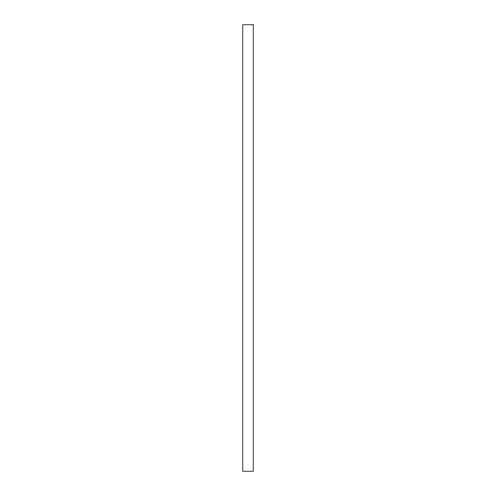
<?xml version="1.0" encoding="UTF-8"?>
<svg xmlns="http://www.w3.org/2000/svg" width="496" height="496" viewBox="0 0 496 496"><rect width="100%" height="100%" fill="white"/><g stroke="black" fill="none" stroke-linecap="round" stroke-linejoin="round"><path stroke-width="0.74" d="M253.208 24.8L242.792 24.8L242.792 471.2L253.208 471.2L253.208 24.8"/></g></svg>
